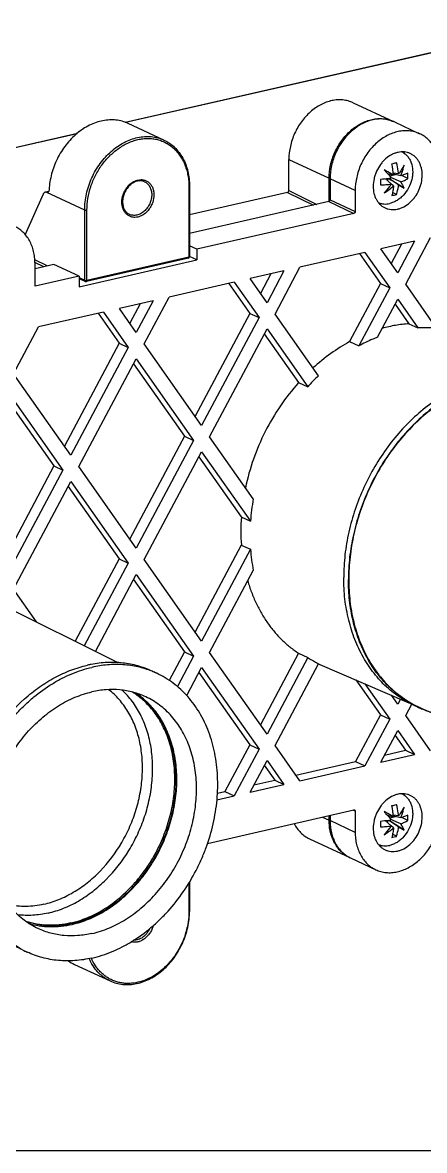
# Model space of a CAD drawing. Header units: millimetres. Extents: x 0 to 594, y 0 to 420.
# Drawn here: x 393.8 to 444.1, y 0 to 141.2 of the extents above; entities that cross this region are included whole.
import ezdxf

# ---------------------------------------------------------------- set-up
doc = ezdxf.new("R2010")
doc.units = ezdxf.units.MM
doc.header["$LTSCALE"] = 32.67
doc.layers.get('0').update_dxf_attribs({"linetype": 'CONTINUOUS'})
doc.layers.add('00_COMPONENTI', color=7, linetype='CONTINUOUS')

msp = doc.modelspace()

# ---------------------------------------------------------------- linework, layer by layer
at = {"color": 7, "linetype": 'Continuous'}
msp.add_line((0, 0), (594, 0), dxfattribs=at)
at = {"layer": '00_COMPONENTI', "color": 7, "linetype": 'Continuous'}
for p, q in [((406.63, 128.74), (461.4, 141.22)), ((435.2, 131.18), (440.25, 128.83)), ((411.48, 126.5), (407, 128.58)), ((440.36, 128.78), (443.52, 127.31)), ((368.28, 119.99), (400.63, 127.37)), ((427.14, 120.18), (427.14, 124.07)), ((432.3, 121.67), (432.3, 119.02)), ((439.98, 121.01), (439.26, 121.64)), ((440.25, 122.12), (439.52, 122.29)), ((439.52, 121.68), (439.52, 121.42)), ((439.66, 121.7), (439.98, 121.5)), ((440.89, 120.91), (439.66, 121.7)), ((440.52, 122.16), (439.78, 121.99)), ((439.98, 121.5), (439.8, 121.72)), ((441.16, 121.28), (439.92, 121.82)), ((441.58, 120.47), (439.98, 121.5)), ((440.89, 122.27), (440.23, 122.36)), ((441.16, 122.02), (440.24, 122.22)), ((442.06, 121.68), (441.3, 122.07)), ((397.04, 120.08), (396.6, 119.98)), ((414.69, 120.7), (414.69, 111.91)), ((435.45, 120.2), (435.45, 117.56)), ((439.98, 121.01), (439.97, 121)), ((440.25, 120.76), (439.97, 121)), ((440.89, 120.91), (441.58, 120.47)), ((396.33, 119.73), (394.08, 114.7)), ((426.97, 119.95), (414.69, 117.15)), ((432.14, 118.8), (414.69, 114.82)), ((440.63, 119.7), (440.13, 119.96)), ((435.29, 117.33), (415.59, 112.84)), ((415.59, 112.84), (414.69, 113.26)), ((442.9, 113.86), (438.66, 112.9)), ((441.27, 113.49), (439.96, 111.04)), ((442.9, 113.86), (440.78, 109.89)), ((441.78, 108.47), (444.9, 114.32)), ((414.54, 111.72), (401.76, 108.8)), ((415.59, 111.51), (414.69, 111.93)), ((415.59, 112.84), (415.59, 111.51)), ((436.66, 112.44), (428.51, 110.58)), ((436, 112.29), (438.63, 108.54)), ((436.66, 112.44), (439.78, 108.01)), ((440.78, 109.89), (438.66, 112.9)), ((395.32, 108.22), (395.32, 111.05)), ((397.69, 110.94), (395.32, 110.4)), ((400.85, 109.48), (397.69, 110.94)), ((400.85, 108.15), (415.59, 111.51)), ((425.4, 104.73), (428.51, 110.58)), ((400.85, 109.48), (395.32, 108.22)), ((400.85, 109.48), (400.85, 108.15)), ((400.85, 109.18), (401.63, 108.82)), ((426.51, 110.13), (422.28, 109.16)), ((424.4, 106.15), (422.28, 109.16)), ((424.89, 109.76), (423.58, 107.31)), ((426.51, 110.13), (424.4, 106.15)), ((420.28, 108.71), (412.13, 106.85)), ((419.61, 108.55), (422.25, 104.81)), ((420.28, 108.71), (423.4, 104.28)), ((438.63, 108.54), (434.75, 101.27)), ((439.78, 108.01), (435.9, 100.73)), ((438.63, 108.54), (439.78, 108.01)), ((445.66, 102.96), (441.78, 108.47)), ((410.13, 106.39), (405.89, 105.43)), ((408.5, 106.02), (407.2, 103.57)), ((410.13, 106.39), (408.01, 102.42)), ((409.01, 101), (412.13, 106.85)), ((438.24, 101.82), (440.78, 106.59)), ((440.45, 105.97), (442.18, 103.51)), ((440.78, 106.59), (443.32, 102.98)), ((403.89, 104.97), (395.75, 103.11)), ((403.23, 104.82), (405.87, 101.07)), ((403.89, 104.97), (407.01, 100.54)), ((408.01, 102.42), (405.89, 105.43)), ((422.25, 104.81), (415.39, 91.94)), ((422.25, 104.81), (423.4, 104.28)), ((430.84, 97), (425.4, 104.73)), ((392.63, 97.26), (395.75, 103.11)), ((423.4, 104.28), (416.2, 90.78)), ((442.18, 103.51), (443.32, 102.98)), ((417.2, 89.36), (424.4, 102.86)), ((424.06, 102.23), (428.35, 96.14)), ((424.4, 102.86), (429.5, 95.61)), ((405.87, 101.07), (399.01, 88.2)), ((407.01, 100.54), (399.82, 87.05)), ((405.87, 101.07), (407.01, 100.54)), ((416.2, 90.78), (409.01, 101)), ((434.75, 101.27), (435.9, 100.73)), ((400.82, 85.63), (408.01, 99.12)), ((408.01, 99.12), (415.2, 88.91)), ((407.68, 98.5), (414.06, 89.44)), ((399.82, 87.05), (392.63, 97.26)), ((428.35, 96.14), (429.5, 95.61)), ((391.3, 94.76), (397.67, 85.7)), ((391.63, 95.39), (398.82, 85.17)), ((414.06, 89.44), (407.2, 76.57)), ((414.06, 89.44), (415.2, 88.91)), ((422.68, 81.59), (417.2, 89.36)), ((415.2, 88.91), (408.01, 75.41)), ((409.01, 73.99), (416.2, 87.48)), ((415.87, 86.86), (421.18, 79.32)), ((416.2, 87.48), (422.33, 78.78)), ((397.67, 85.7), (390.82, 72.83)), ((398.82, 85.17), (391.63, 71.68)), ((397.67, 85.7), (398.82, 85.17)), ((408.01, 75.41), (400.82, 85.63)), ((392.63, 70.26), (399.82, 83.75)), ((399.82, 83.75), (407.01, 73.53)), ((399.49, 83.13), (405.87, 74.07)), ((421.18, 79.32), (422.33, 78.78)), ((421.18, 75.8), (415.39, 64.93)), ((422.33, 75.27), (416.2, 63.77)), ((421.18, 75.8), (422.33, 75.27)), ((405.87, 74.07), (400.37, 63.75)), ((407.01, 73.53), (401.5, 63.19)), ((405.87, 74.07), (407.01, 73.53)), ((416.2, 63.77), (409.01, 73.99)), ((402.89, 62.49), (408.01, 72.11)), ((408.01, 72.11), (415.2, 61.9)), ((417.2, 62.35), (422.68, 72.62)), ((407.68, 71.49), (414.06, 62.43)), ((395.5, 66.18), (392.63, 70.26)), ((390.06, 68.89), (405.72, 61.08)), ((414.06, 62.43), (412.15, 58.85)), ((414.06, 62.43), (415.2, 61.9)), ((424.4, 52.14), (417.2, 62.35)), ((428.35, 62.25), (423.58, 53.3)), ((428.35, 62.25), (429.5, 61.72)), ((415.2, 61.9), (413.17, 58.08)), ((429.5, 61.72), (424.4, 52.14)), ((425.4, 50.72), (430.84, 60.94)), ((430.74, 60.99), (442.19, 56.05)), ((410, 60.01), (410.57, 59.75)), ((414.33, 56.96), (416.2, 60.48)), ((415.87, 59.85), (422.25, 50.8)), ((416.2, 60.48), (423.4, 50.26)), ((435.54, 58.92), (438.63, 54.53)), ((436.65, 58.44), (439.78, 54)), ((440.78, 55.87), (439.99, 57)), ((441.12, 56.51), (440.78, 55.87)), ((441.78, 54.45), (442.53, 55.87)), ((443.2, 55.56), (443.78, 55.31)), ((443.8, 55.35), (453.23, 51.28)), ((438.63, 54.53), (435.51, 48.68)), ((439.78, 54), (436.66, 48.15)), ((438.63, 54.53), (439.78, 54)), ((444.9, 50.02), (441.78, 54.45)), ((438.66, 48.6), (440.78, 52.58)), ((440.78, 52.58), (442.9, 49.57)), ((440.45, 51.95), (441.75, 50.1)), ((422.25, 50.8), (419.13, 44.94)), ((423.4, 50.26), (420.28, 44.41)), ((422.25, 50.8), (423.4, 50.26)), ((428.51, 46.29), (425.4, 50.72)), ((438.66, 48.6), (442.9, 49.57)), ((439.14, 49.51), (441.75, 50.1)), ((441.75, 50.1), (442.9, 49.57)), ((422.28, 44.87), (424.4, 48.84)), ((424.06, 48.22), (425.37, 46.37)), ((424.4, 48.84), (426.51, 45.83)), ((428.03, 46.97), (435.51, 48.68)), ((428.51, 46.29), (436.66, 48.15)), ((435.51, 48.68), (436.66, 48.15)), ((422.28, 44.87), (426.51, 45.83)), ((422.76, 45.77), (425.37, 46.37)), ((425.37, 46.37), (426.51, 45.83)), ((418.13, 43.92), (420.28, 44.41)), ((418.18, 44.73), (419.13, 44.94)), ((419.13, 44.94), (420.28, 44.41)), ((416.95, 38.45), (435.29, 42.63)), ((435.45, 42.48), (435.45, 39.83)), ((432.3, 41.95), (432.3, 41.3)), ((439.98, 40.64), (439.26, 41.27)), ((440.25, 41.75), (439.52, 41.92)), ((439.52, 41.31), (439.52, 41.05)), ((439.66, 41.33), (439.98, 41.13)), ((440.89, 40.54), (439.66, 41.33)), ((440.52, 41.79), (439.78, 41.62)), ((439.98, 41.13), (439.8, 41.35)), ((441.16, 40.91), (439.92, 41.45)), ((441.58, 40.1), (439.98, 41.13)), ((440.89, 41.9), (440.23, 41.99)), ((441.16, 41.65), (440.24, 41.85)), ((442.06, 41.31), (441.3, 41.7)), ((439.98, 40.64), (439.97, 40.63)), ((440.25, 40.39), (439.97, 40.63)), ((440.63, 39.33), (440.13, 39.59)), ((440.89, 40.54), (441.58, 40.1)), ((429.72, 39.02), (434.77, 36.67)), ((434.88, 36.62), (438.04, 35.15)), ((414.69, 33.61), (414.69, 29.93)), ((393.77, 25.1), (394.34, 24.83)), ((400.26, 23.3), (404.73, 21.22))]:
    msp.add_line(p, q, dxfattribs=at)
at = {"layer": '00_COMPONENTI', "color": 9, "linetype": 'Continuous'}
for p, q in [((406.65, 128.73), (461.44, 141.22)), ((368.29, 119.98), (400.61, 127.35)), ((427.14, 124.07), (432.19, 121.72)), ((432.19, 118.82), (432.19, 121.72)), ((435.45, 120.2), (432.3, 121.67)), ((414.61, 120.65), (414.61, 111.86)), ((427.14, 120.18), (430.63, 118.45)), ((396.99, 120), (396.8, 119.96)), ((401.55, 117.75), (396.81, 119.96)), ((426.97, 119.95), (430.21, 118.36)), ((432.14, 118.8), (435.29, 117.33)), ((432.3, 119.02), (435.45, 117.56)), ((401.55, 108.96), (401.55, 117.75)), ((401.83, 108.94), (401.83, 117.74)), ((414.61, 111.86), (401.83, 108.94)), ((396.84, 110.75), (395.3, 111.51)), ((396.42, 110.65), (395.31, 111.2)), ((400.85, 109.29), (401.55, 108.96)), ((435.45, 42.48), (435.18, 42.61)), ((431.36, 41.74), (432.19, 41.35)), ((432.19, 41.35), (432.19, 41.92)), ((435.45, 39.83), (432.3, 41.3)), ((414.61, 33.47), (414.61, 29.88))]:
    msp.add_line(p, q, dxfattribs=at)
at = {"layer": '00_COMPONENTI', "color": 7, "linetype": 'Continuous'}
for centre, radius, start, end in [((438.57, 125.22), 3.98, 64.1259, 65.0634), ((437.79, 134.81), 11.49, 281.2968, 282.8334), ((429.8, 121.34), 10.48, 4.2946, 12.1639), ((438.13, 133.32), 9.96, 282.8108, 284.5016), ((435.15, 126.46), 7.65, 300.8796, 311.8297), ((396.88, 120.16), 0.211, 248.2842, 250.7538), ((438.64, 127.09), 7.65, 280.5036, 282.806), ((438.85, 126.19), 6.73, 282.8279, 285.3362), ((414.49, 111.91), 0.2, 282.8387, 0.0002), ((401.71, 109), 0.2, 245.0635, 282.8406), ((444.36, 87.93), 15.09, 85.0622, 93.9407), ((449.03, 78.1), 26.23, 133.9069, 138.1296), ((449.02, 76.88), 26.76, 169.8794, 175.9276), ((446.47, 77.53), 25.35, 175.9653, 179.9767), ((445.27, 77.54), 24.15, 179.9913, 184.1332), ((444.85, 76.9), 22.58, 184.1355, 190.902), ((405.12, 46.58), 14.54, 100.8829, 102.8474), ((437.02, 73.13), 13.66, 236.6173, 241.2982), ((436.98, 73.05), 13.58, 241.3038, 243.1437), ((405.7, 49.27), 11.56, 65.0642, 68.1938), ((449.07, 67.56), 13.35, 243.9322, 246.6444), ((449.09, 67.61), 13.4, 246.6484, 251.4669), ((437.79, 54.44), 11.49, 281.2968, 282.8334), ((429.8, 40.97), 10.48, 4.2946, 12.1639), ((438.13, 52.95), 9.96, 282.8108, 284.5016), ((435.15, 46.09), 7.65, 300.8796, 311.8297), ((438.64, 46.72), 7.65, 280.5036, 282.806), ((438.85, 45.82), 6.73, 282.8279, 285.3362), ((436.45, 40.28), 3.98, 245.0635, 246.0055), ((399.21, 35.31), 11.56, 241.9338, 245.0629), ((402.3, 27.69), 4.84, 234.7644, 245.0417)]:
    msp.add_arc(centre, radius, start, end, dxfattribs=at)
at = {"layer": '00_COMPONENTI', "color": 9, "linetype": 'Continuous'}
for centre, radius, start, end in [((439.6, 123.3), 2.55, 35.3614, 42.5379), ((438.58, 121.07), 2.52, 267.5449, 274.483), ((439.6, 42.93), 2.55, 35.3614, 42.5379), ((438.58, 40.7), 2.52, 267.5449, 274.483)]:
    msp.add_arc(centre, radius, start, end, dxfattribs=at)
at = {"layer": '00_COMPONENTI', "color": 7, "linetype": 'Continuous'}
msp.add_ellipse((426.97, 120.14), major_axis=(0.084, 0.181), ratio=0.774468, start_param=-2.601209, end_param=-1.030413, dxfattribs=at)
for points, knots in [([(435.2, 131.18), (435, 131.27), (434.58, 131.42), (433.91, 131.55), (433.22, 131.56), (432.52, 131.46), (431.82, 131.25), (431.12, 130.95), (430.46, 130.54), (429.6, 129.87), (428.67, 128.83), (427.95, 127.6), (427.54, 126.54), (427.24, 125.46), (427.14, 124.62), (427.14, 124.07)], [0, 0, 0, 0, 0.053065, 0.106733, 0.161545, 0.217933, 0.276193, 0.336465, 0.398749, 0.462907, 0.595567, 0.731711, 0.80004, 0.867853, 1, 1, 1, 1]), ([(407, 128.58), (406.76, 128.69), (406.26, 128.88), (405.47, 129.03), (404.64, 129.05), (403.8, 128.95), (402.96, 128.72), (402.13, 128.37), (401.33, 127.91), (400.3, 127.14), (399.38, 126.18), (398.61, 125.08), (398.11, 124.19), (397.7, 123.25), (397.29, 121.97), (397.12, 120.97), (397.09, 120.31)], [0, 0, 0, 0, 0.053116, 0.106801, 0.161569, 0.217837, 0.275896, 0.335901, 0.39787, 0.461697, 0.5938, 0.661594, 0.729948, 0.798422, 0.866567, 1, 1, 1, 1]), ([(440.36, 128.78), (440.16, 128.87), (439.74, 129.02), (439.08, 129.15), (438.38, 129.16), (437.68, 129.06), (436.98, 128.85), (436.29, 128.55), (435.62, 128.14), (434.77, 127.47), (433.83, 126.43), (433.12, 125.2), (432.7, 124.14), (432.4, 123.06), (432.3, 122.22), (432.3, 121.67)], [0, 0, 0, 0, 0.053065, 0.106733, 0.161545, 0.217933, 0.276193, 0.336465, 0.398749, 0.462907, 0.595567, 0.731711, 0.80004, 0.867853, 1, 1, 1, 1]), ([(443.52, 127.31), (443.32, 127.4), (442.9, 127.56), (442.23, 127.68), (441.54, 127.69), (440.84, 127.59), (440.13, 127.39), (439.44, 127.08), (438.77, 126.67), (437.92, 126), (436.98, 124.96), (436.27, 123.73), (435.85, 122.67), (435.55, 121.59), (435.45, 120.75), (435.45, 120.2)], [0, 0, 0, 0, 0.053065, 0.106733, 0.161545, 0.217933, 0.276193, 0.336465, 0.398749, 0.462907, 0.595567, 0.731711, 0.80004, 0.867853, 1, 1, 1, 1]), ([(446.1, 122.63), (446.1, 122.89), (446.08, 123.4), (445.95, 124.15), (445.73, 124.85), (445.43, 125.5), (445.06, 126.08), (444.61, 126.59), (444.1, 127), (443.72, 127.22), (443.52, 127.31)], [0, 0, 0, 0, 0.13831, 0.272589, 0.402598, 0.528368, 0.65023, 0.768813, 0.885029, 1, 1, 1, 1]), ([(411.48, 126.5), (411.72, 126.39), (412.19, 126.12), (412.83, 125.6), (413.39, 124.97), (413.86, 124.25), (414.23, 123.45), (414.5, 122.58), (414.66, 121.66), (414.69, 121.02), (414.69, 120.7)], [0, 0, 0, 0, 0.115741, 0.232613, 0.351646, 0.473689, 0.599349, 0.728959, 0.862578, 1, 1, 1, 1]), ([(442.36, 124.82), (442.24, 124.87), (442, 124.96), (441.62, 125.03), (441.22, 125.04), (440.81, 124.98), (440.41, 124.86), (439.87, 124.62), (439.36, 124.27), (438.92, 123.83), (438.51, 123.32), (438.18, 122.75), (437.94, 122.14), (437.76, 121.52), (437.71, 121.03), (437.71, 120.72)], [0, 0, 0, 0, 0.053067, 0.106736, 0.16155, 0.21794, 0.276201, 0.336476, 0.462695, 0.528481, 0.595554, 0.731702, 0.800034, 0.867849, 1, 1, 1, 1]), ([(441.31, 125.03), (441.44, 124.97), (441.69, 124.81), (442.01, 124.49), (442.28, 124.11), (442.55, 123.52), (442.67, 122.84), (442.65, 122.13), (442.52, 121.4), (442.19, 120.52), (441.66, 119.75), (441.13, 119.25), (440.71, 118.94), (440.26, 118.71), (439.94, 118.6), (439.79, 118.57)], [0, 0, 0, 0, 0.053342, 0.10767, 0.163726, 0.222019, 0.345619, 0.410991, 0.478077, 0.614659, 0.750172, 0.816005, 0.879761, 0.941124, 1, 1, 1, 1]), ([(443.85, 122.12), (443.85, 122.41), (443.8, 122.85), (443.63, 123.4), (443.46, 123.77), (443.25, 124.11), (442.99, 124.4), (442.69, 124.64), (442.47, 124.76), (442.36, 124.82)], [0, 0, 0, 0, 0.272245, 0.402315, 0.528145, 0.650064, 0.768704, 0.884974, 1, 1, 1, 1]), ([(440.89, 122.27), (440.88, 122.39), (440.82, 122.86), (440.72, 123.33), (440.63, 123.68)], [0, 0, 0, 0, 0.247438, 1, 1, 1, 1]), ([(441.58, 123.36), (441.49, 123.17), (441.27, 122.8), (441.03, 122.45), (440.89, 122.27)], [0, 0, 0, 0, 0.484307, 1, 1, 1, 1]), ([(441.16, 122.02), (441.21, 122.13), (441.38, 122.57), (441.51, 123.02), (441.58, 123.36)], [0, 0, 0, 0, 0.255277, 1, 1, 1, 1]), ([(439.98, 121.75), (439.87, 121.73), (439.41, 121.66), (438.96, 121.6), (438.61, 121.57)], [0, 0, 0, 0, 0.241443, 1, 1, 1, 1]), ([(438.61, 121.57), (438.61, 121.51), (438.62, 121.29), (438.62, 121.06), (438.61, 120.89)], [0, 0, 0, 0, 0.254134, 1, 1, 1, 1]), ([(439.07, 122.79), (439.15, 122.7), (439.46, 122.36), (439.76, 122.02), (439.98, 121.75)], [0, 0, 0, 0, 0.258792, 1, 1, 1, 1]), ([(440.25, 122.12), (440.15, 122.18), (439.77, 122.41), (439.37, 122.63), (439.07, 122.79)], [0, 0, 0, 0, 0.238253, 1, 1, 1, 1]), ([(439.2, 118.02), (439.31, 117.96), (439.56, 117.87), (439.94, 117.8), (440.34, 117.8), (440.75, 117.85), (441.15, 117.97), (441.69, 118.21), (442.19, 118.57), (442.64, 119.01), (443.05, 119.51), (443.38, 120.08), (443.62, 120.69), (443.79, 121.31), (443.85, 121.8), (443.85, 122.12)], [0, 0, 0, 0, 0.053067, 0.106736, 0.16155, 0.21794, 0.276201, 0.336476, 0.462695, 0.528481, 0.595554, 0.731702, 0.800034, 0.867849, 1, 1, 1, 1]), ([(442.06, 122.36), (441.92, 122.29), (441.63, 122.17), (441.32, 122.07), (441.16, 122.02)], [0, 0, 0, 0, 0.462397, 1, 1, 1, 1]), ([(441.16, 121.28), (441.32, 121.33), (441.63, 121.45), (441.93, 121.6), (442.06, 121.68)], [0, 0, 0, 0, 0.531725, 1, 1, 1, 1]), ([(442.06, 121.68), (442.06, 121.73), (442.07, 121.96), (442.06, 122.19), (442.06, 122.36)], [0, 0, 0, 0, 0.246153, 1, 1, 1, 1]), ([(397.09, 120.31), (397.09, 120.26), (397.08, 120.18), (397.04, 120.08), (397.01, 120.02), (396.97, 119.99), (396.94, 119.96), (396.91, 119.95), (396.9, 119.95)], [0, 0, 0, 0, 0.311266, 0.582137, 0.70039, 0.807724, 0.906363, 1, 1, 1, 1]), ([(409.05, 121.29), (408.99, 121.32), (408.85, 121.37), (408.63, 121.41), (408.39, 121.41), (408.16, 121.38), (407.92, 121.31), (407.6, 121.16), (407.22, 120.89), (406.9, 120.53), (406.68, 120.2), (406.5, 119.84), (406.34, 119.38), (406.3, 118.98), (406.3, 118.79)], [0, 0, 0, 0, 0.050702, 0.10222, 0.155269, 0.210382, 0.267885, 0.327898, 0.454831, 0.58933, 0.658423, 0.727995, 0.866224, 1, 1, 1, 1]), ([(437.71, 120.72), (437.71, 120.42), (437.75, 119.98), (437.92, 119.43), (438.1, 119.06), (438.31, 118.72), (438.57, 118.43), (438.87, 118.19), (439.08, 118.07), (439.2, 118.02)], [0, 0, 0, 0, 0.272245, 0.402315, 0.528145, 0.650064, 0.768704, 0.884974, 1, 1, 1, 1]), ([(438.61, 120.89), (438.84, 120.9), (439.3, 120.92), (439.76, 120.97), (439.98, 121.01)], [0, 0, 0, 0, 0.51068, 1, 1, 1, 1]), ([(439.97, 121), (439.91, 120.9), (439.63, 120.51), (439.32, 120.15), (439.07, 119.89)], [0, 0, 0, 0, 0.253748, 1, 1, 1, 1]), ([(440.25, 120.76), (440.23, 120.55), (440.18, 120.15), (440.09, 119.75), (440.04, 119.57)], [0, 0, 0, 0, 0.519436, 1, 1, 1, 1]), ([(440.63, 119.7), (440.66, 119.79), (440.78, 120.19), (440.86, 120.59), (440.89, 120.91)], [0, 0, 0, 0, 0.23849, 1, 1, 1, 1]), ([(441.58, 120.47), (441.53, 120.6), (441.4, 120.88), (441.25, 121.14), (441.16, 121.28)], [0, 0, 0, 0, 0.460123, 1, 1, 1, 1]), ([(396.6, 119.98), (396.57, 119.97), (396.52, 119.95), (396.45, 119.9), (396.38, 119.82), (396.35, 119.76), (396.33, 119.73)], [0, 0, 0, 0, 0.223131, 0.458524, 0.715646, 1, 1, 1, 1]), ([(396.8, 119.96), (396.77, 119.97), (396.7, 119.99), (396.63, 119.99), (396.6, 119.98)], [0, 0, 0, 0, 0.517072, 1, 1, 1, 1]), ([(396.9, 119.95), (396.89, 119.95), (396.85, 119.95), (396.82, 119.95), (396.81, 119.96)], [0, 0, 0, 0, 0.485724, 1, 1, 1, 1]), ([(406.3, 118.79), (406.3, 118.61), (406.32, 118.35), (406.42, 118.03), (406.52, 117.81), (406.65, 117.61), (406.8, 117.45), (406.97, 117.31), (407.09, 117.24), (407.15, 117.21)], [0, 0, 0, 0, 0.278335, 0.409988, 0.536272, 0.657489, 0.774361, 0.888032, 1, 1, 1, 1]), ([(432.14, 118.8), (432.16, 118.8), (432.2, 118.82), (432.26, 118.88), (432.29, 118.94), (432.3, 119), (432.3, 119.02)], [0, 0, 0, 0, 0.231117, 0.482983, 0.744446, 1, 1, 1, 1]), ([(438.36, 118.68), (438.47, 118.64), (438.69, 118.56), (439.05, 118.5), (439.42, 118.5), (439.66, 118.54), (439.79, 118.57)], [0, 0, 0, 0, 0.243153, 0.489354, 0.741054, 1, 1, 1, 1]), ([(435.45, 117.56), (435.45, 117.53), (435.45, 117.48), (435.41, 117.41), (435.36, 117.36), (435.31, 117.33), (435.29, 117.33)], [0, 0, 0, 0, 0.255554, 0.517017, 0.768883, 1, 1, 1, 1]), ([(395.32, 111.05), (395.32, 111.31), (395.29, 111.83), (395.16, 112.57), (394.94, 113.28), (394.64, 113.92), (394.27, 114.5), (393.82, 115.01), (393.31, 115.42), (392.93, 115.64), (392.73, 115.73)], [0, 0, 0, 0, 0.13831, 0.272589, 0.402598, 0.528368, 0.65023, 0.768813, 0.885029, 1, 1, 1, 1]), ([(442.18, 103.51), (441.62, 103.47), (440.49, 103.34), (439.38, 103.08), (438.83, 102.93)], [0, 0, 0, 0, 0.494526, 1, 1, 1, 1]), ([(438.24, 101.82), (438.04, 101.74), (437.24, 101.42), (436.47, 101.04), (435.9, 100.73)], [0, 0, 0, 0, 0.246988, 1, 1, 1, 1]), ([(434.75, 101.27), (433.94, 100.82), (432.33, 99.81), (430.87, 98.61), (430.16, 97.97)], [0, 0, 0, 0, 0.492552, 1, 1, 1, 1]), ([(428.35, 96.14), (427.53, 95.22), (426, 93.26), (424.11, 90.04), (422.63, 86.6), (421.95, 84.19), (421.7, 82.98)], [0, 0, 0, 0, 0.247597, 0.498609, 0.75033, 1, 1, 1, 1]), ([(461.97, 95.93), (461.63, 96.1), (460.93, 96.41), (459.84, 96.79), (458.71, 97.08), (457.56, 97.27), (456.38, 97.36), (455.19, 97.36), (453.98, 97.27), (452.35, 97.01), (450.3, 96.45), (447.9, 95.42), (445.58, 94.04), (443.38, 92.34), (441.34, 90.36), (439.49, 88.12), (437.87, 85.67), (436.5, 83.04), (435.4, 80.29), (434.61, 77.46), (434.12, 74.6), (434.01, 72.69), (434.01, 71.74)], [0, 0, 0, 0, 0.026531, 0.053115, 0.079829, 0.106748, 0.133938, 0.161462, 0.189373, 0.217717, 0.275793, 0.335897, 0.398039, 0.462094, 0.527817, 0.594866, 0.662831, 0.731251, 0.799643, 0.867527, 0.934448, 1, 1, 1, 1]), ([(461.96, 95.91), (461.62, 96.07), (460.92, 96.34), (459.83, 96.67), (458.71, 96.9), (457.57, 97.04), (456.4, 97.09), (455.22, 97.05), (454.03, 96.91), (452.84, 96.69), (451.64, 96.37), (450.46, 95.96), (449.28, 95.47), (447.71, 94.7), (445.81, 93.52), (443.67, 91.81), (441.69, 89.82), (439.9, 87.6), (438.33, 85.17), (437, 82.58), (435.94, 79.87), (435.18, 77.09), (434.71, 74.29), (434.6, 72.41), (434.6, 71.48)], [0, 0, 0, 0, 0.026478, 0.053048, 0.079784, 0.106754, 0.13402, 0.161639, 0.189659, 0.218117, 0.247046, 0.276464, 0.306383, 0.336807, 0.399105, 0.463247, 0.528984, 0.595976, 0.66382, 0.73207, 0.80026, 0.867929, 0.934639, 1, 1, 1, 1]), ([(462.51, 95.6), (462.17, 95.77), (461.47, 96.08), (460.39, 96.46), (459.27, 96.74), (458.12, 96.93), (456.94, 97.03), (455.75, 97.03), (454.55, 96.93), (452.92, 96.68), (450.88, 96.12), (448.49, 95.09), (446.18, 93.72), (443.98, 92.03), (441.95, 90.05), (440.1, 87.82), (438.48, 85.37), (437.12, 82.75), (436.03, 80.01), (435.24, 77.19), (434.75, 74.34), (434.64, 72.43), (434.64, 71.49)], [0, 0, 0, 0, 0.026531, 0.053115, 0.079829, 0.106748, 0.133938, 0.161462, 0.189373, 0.217717, 0.275793, 0.335897, 0.398039, 0.462094, 0.527817, 0.594866, 0.662831, 0.731251, 0.799643, 0.867527, 0.934448, 1, 1, 1, 1]), ([(421.98, 71.31), (422.12, 70.83), (422.43, 69.89), (423.01, 68.53), (423.68, 67.25), (424.44, 66.05), (425.3, 64.94), (426.23, 63.93), (427.25, 63.03), (427.98, 62.5), (428.35, 62.25)], [0, 0, 0, 0, 0.132853, 0.263118, 0.390887, 0.516318, 0.639633, 0.761117, 0.88111, 1, 1, 1, 1]), ([(443.2, 55.56), (442.85, 55.71), (442.17, 56.04), (441.19, 56.62), (440.26, 57.28), (439.38, 58.02), (438.56, 58.84), (437.8, 59.74), (437.09, 60.7), (436.24, 62.09), (435.35, 63.98), (434.58, 66.43), (434.11, 69.04), (434.01, 70.83), (434.01, 71.74)], [0, 0, 0, 0, 0.057514, 0.115139, 0.173039, 0.231367, 0.29027, 0.349877, 0.410303, 0.471645, 0.597278, 0.72723, 0.861552, 1, 1, 1, 1]), ([(443.21, 55.57), (442.88, 55.73), (442.24, 56.08), (441.31, 56.68), (440.44, 57.36), (439.62, 58.11), (438.84, 58.93), (437.88, 60.12), (436.83, 61.77), (435.84, 63.97), (435.13, 66.34), (434.69, 68.87), (434.6, 70.6), (434.6, 71.48)], [0, 0, 0, 0, 0.057391, 0.114971, 0.172889, 0.231285, 0.290288, 0.350013, 0.471935, 0.597729, 0.727701, 0.861871, 1, 1, 1, 1]), ([(434.64, 71.49), (434.64, 70.58), (434.74, 68.79), (435.2, 66.19), (435.97, 63.75), (436.86, 61.86), (437.71, 60.48), (438.41, 59.52), (439.17, 58.63), (439.99, 57.81), (440.87, 57.07), (441.8, 56.41), (442.77, 55.83), (443.45, 55.5), (443.8, 55.35)], [0, 0, 0, 0, 0.138448, 0.27277, 0.402722, 0.528355, 0.589697, 0.650123, 0.70973, 0.768633, 0.826961, 0.884861, 0.942486, 1, 1, 1, 1]), ([(388.2, 30.39), (387.85, 31.01), (387.24, 32.32), (386.59, 34.43), (386.19, 36.68), (386.02, 39.84), (386.41, 43.08), (387.29, 46.25), (388.2, 48.59), (389.35, 50.82), (391.14, 53.59), (393.32, 56.04), (395.81, 58.03), (397.76, 59.24), (399.79, 60.17), (401.18, 60.6), (401.88, 60.76)], [0, 0, 0, 0, 0.056468, 0.114867, 0.175215, 0.237402, 0.366128, 0.432167, 0.49871, 0.565306, 0.631504, 0.760829, 0.823422, 0.88422, 0.943084, 1, 1, 1, 1]), ([(410, 60.01), (409.71, 60.15), (409.12, 60.39), (408.22, 60.68), (407.28, 60.9), (406, 61.09), (404.35, 61.15), (403.03, 60.99), (402.37, 60.86)], [0, 0, 0, 0, 0.121834, 0.243996, 0.366806, 0.490569, 0.74187, 1, 1, 1, 1]), ([(409.99, 60), (409.7, 60.11), (409.12, 60.32), (408.21, 60.56), (407.29, 60.73), (406.02, 60.86), (404.39, 60.84), (403.1, 60.64), (402.46, 60.49)], [0, 0, 0, 0, 0.121346, 0.243212, 0.365894, 0.48967, 0.741315, 1, 1, 1, 1]), ([(393.77, 25.12), (393.42, 25.3), (392.74, 25.72), (391.77, 26.44), (390.88, 27.26), (390.06, 28.19), (389.32, 29.2), (388.66, 30.29), (388.09, 31.46), (387.45, 33.13), (386.89, 35.38), (386.63, 38.21), (386.76, 41.15), (387.29, 44.11), (388.06, 46.53), (388.85, 48.42), (389.75, 50.26), (391.09, 52.42), (392.67, 54.39), (394.07, 55.81), (395.51, 57.1), (397.06, 58.21), (398.69, 59.13), (399.93, 59.7), (401.18, 60.16), (402.03, 60.39), (402.46, 60.49)], [0, 0, 0, 0, 0.026593, 0.053356, 0.080394, 0.1078, 0.135656, 0.164027, 0.192965, 0.222501, 0.283371, 0.346632, 0.412, 0.479014, 0.547085, 0.581326, 0.615577, 0.683729, 0.750898, 0.783941, 0.816521, 0.880045, 0.910953, 0.941248, 0.970926, 1, 1, 1, 1]), ([(402.46, 24.09), (402.89, 24.19), (403.75, 24.43), (405.02, 24.9), (406.28, 25.48), (407.93, 26.42), (409.51, 27.57), (410.97, 28.89), (412.38, 30.34), (413.97, 32.36), (415.3, 34.58), (416.2, 36.46), (416.98, 38.39), (417.71, 40.86), (418.2, 43.87), (418.27, 46.85), (417.93, 49.7), (417.3, 51.95), (416.6, 53.61), (415.98, 54.77), (415.28, 55.84), (414.48, 56.83), (413.61, 57.72), (412.67, 58.51), (411.66, 59.19), (410.94, 59.57), (410.57, 59.75)], [0, 0, 0, 0, 0.029151, 0.058918, 0.089314, 0.120333, 0.184105, 0.21682, 0.249997, 0.317427, 0.385802, 0.420143, 0.454454, 0.522596, 0.589576, 0.654799, 0.717813, 0.778363, 0.807726, 0.836491, 0.864699, 0.89241, 0.919698, 0.946656, 0.973386, 1, 1, 1, 1]), ([(395.71, 27.78), (395.41, 27.92), (394.81, 28.24), (393.97, 28.81), (393.18, 29.46), (392.46, 30.2), (391.8, 31.02), (391.21, 31.92), (390.7, 32.88), (390.12, 34.26), (389.59, 36.13), (389.31, 38.5), (389.37, 40.97), (389.77, 43.48), (390.39, 45.53), (391.03, 47.13), (391.78, 48.7), (392.89, 50.54), (394.21, 52.22), (395.38, 53.43), (396.6, 54.53), (398.21, 55.71), (399.95, 56.61), (401.38, 57.14), (402.1, 57.34), (402.46, 57.42)], [0, 0, 0, 0, 0.026615, 0.053346, 0.080305, 0.107596, 0.135307, 0.163517, 0.192283, 0.221648, 0.2822, 0.345218, 0.410444, 0.477427, 0.545572, 0.579885, 0.614228, 0.682606, 0.750039, 0.783218, 0.815933, 0.879709, 0.941079, 0.970847, 1, 1, 1, 1]), ([(396.43, 30.83), (397.07, 30.97), (398.34, 31.38), (400.17, 32.29), (401.91, 33.49), (404.08, 35.46), (405.89, 37.87), (407.26, 40.57), (408.05, 42.7), (408.48, 44.54), (408.7, 46.01), (408.81, 47.46), (408.78, 49.25), (408.47, 51.31), (407.88, 53.23), (407.16, 54.69), (406.46, 55.74), (405.88, 56.46), (405.25, 57.12), (404.79, 57.51), (404.55, 57.69)], [0, 0, 0, 0, 0.058193, 0.118694, 0.181442, 0.246187, 0.379704, 0.447618, 0.515405, 0.582456, 0.615542, 0.648239, 0.712216, 0.774074, 0.833635, 0.890924, 0.91881, 0.946239, 0.973277, 1, 1, 1, 1]), ([(396.96, 29.72), (397.61, 29.87), (398.92, 30.28), (400.81, 31.2), (402.6, 32.42), (404.86, 34.41), (406.76, 36.86), (408.23, 39.6), (409.1, 41.78), (409.61, 43.66), (409.88, 45.18), (410.05, 46.68), (410.1, 48.53), (409.87, 50.69), (409.36, 52.72), (408.71, 54.29), (408.06, 55.44), (407.52, 56.24), (406.91, 56.97), (406.47, 57.42), (406.25, 57.64)], [0, 0, 0, 0, 0.057905, 0.11804, 0.180357, 0.244631, 0.377259, 0.44483, 0.512401, 0.579396, 0.612519, 0.6453, 0.709582, 0.771908, 0.832053, 0.889967, 0.91815, 0.945847, 0.973109, 1, 1, 1, 1]), ([(399.82, 28.48), (400.51, 28.64), (401.9, 29.09), (403.89, 30.1), (405.44, 31.2), (406.62, 32.23), (407.76, 33.37), (409.06, 34.94), (410.16, 36.68), (410.92, 38.16), (411.59, 39.67), (412.24, 41.63), (412.65, 43.64), (412.81, 45.24), (412.87, 46.81), (412.75, 48.73), (412.36, 50.57), (411.89, 51.96), (411.46, 52.93), (410.97, 53.85), (410.41, 54.71), (409.78, 55.5), (409.09, 56.21), (408.34, 56.85), (407.81, 57.22), (407.53, 57.39)], [0, 0, 0, 0, 0.058503, 0.119406, 0.18263, 0.21505, 0.247929, 0.314782, 0.382657, 0.416795, 0.450945, 0.518916, 0.585954, 0.618956, 0.651514, 0.715056, 0.776305, 0.80605, 0.8352, 0.863779, 0.891825, 0.919394, 0.946556, 0.973393, 1, 1, 1, 1]), ([(399.99, 28.4), (400.69, 28.56), (402.08, 29.01), (404.07, 30.03), (405.64, 31.14), (406.82, 32.17), (407.96, 33.32), (409.26, 34.9), (410.36, 36.65), (411.12, 38.13), (411.78, 39.66), (412.43, 41.62), (412.83, 43.64), (412.99, 45.25), (413.04, 46.82), (412.91, 48.74), (412.5, 50.59), (412.02, 51.97), (411.59, 52.95), (411.09, 53.87), (410.51, 54.72), (409.88, 55.5), (409.18, 56.21), (408.42, 56.84), (407.88, 57.2), (407.6, 57.37)], [0, 0, 0, 0, 0.058542, 0.119494, 0.182778, 0.215229, 0.248141, 0.315056, 0.382986, 0.417147, 0.451316, 0.519308, 0.586344, 0.619335, 0.651877, 0.715367, 0.776544, 0.80625, 0.835359, 0.863897, 0.891906, 0.919442, 0.946578, 0.973398, 1, 1, 1, 1]), ([(399.99, 28.31), (400.68, 28.47), (402.07, 28.91), (404.06, 29.92), (405.62, 31.02), (406.8, 32.04), (407.94, 33.17), (409.24, 34.74), (410.35, 36.47), (411.11, 37.94), (411.79, 39.46), (412.45, 41.41), (412.87, 43.41), (413.05, 45.02), (413.13, 46.59), (413.02, 48.51), (412.65, 50.36), (412.2, 51.76), (411.79, 52.74), (411.31, 53.67), (410.76, 54.54), (410.14, 55.34), (409.46, 56.07), (408.73, 56.72), (408.2, 57.11), (407.93, 57.28)], [0, 0, 0, 0, 0.058435, 0.119251, 0.182374, 0.214739, 0.247562, 0.314306, 0.382085, 0.416183, 0.4503, 0.518232, 0.585272, 0.61829, 0.650876, 0.714506, 0.775878, 0.805692, 0.834913, 0.863562, 0.891675, 0.919302, 0.946511, 0.97338, 1, 1, 1, 1]), ([(409.2, 56.8), (408.95, 56.92), (408.43, 57.13), (407.63, 57.38), (406.8, 57.57), (405.67, 57.72), (404.2, 57.73), (403.04, 57.55), (402.46, 57.42)], [0, 0, 0, 0, 0.121481, 0.243329, 0.365903, 0.489541, 0.74101, 1, 1, 1, 1]), ([(402.46, 27.16), (402.81, 27.24), (403.53, 27.44), (404.96, 27.97), (406.7, 28.87), (408.32, 30.05), (409.53, 31.15), (410.7, 32.36), (412.03, 34.04), (413.13, 35.88), (413.88, 37.45), (414.53, 39.05), (415.14, 41.1), (415.54, 43.61), (415.6, 46.08), (415.32, 48.45), (414.8, 50.32), (414.21, 51.7), (413.7, 52.66), (413.11, 53.56), (412.45, 54.38), (411.73, 55.12), (410.94, 55.77), (410.1, 56.34), (409.51, 56.66), (409.2, 56.8)], [0, 0, 0, 0, 0.029153, 0.058921, 0.120291, 0.184067, 0.216782, 0.249961, 0.317394, 0.385772, 0.420115, 0.454428, 0.522573, 0.589556, 0.654782, 0.7178, 0.778352, 0.807717, 0.836483, 0.864693, 0.892404, 0.919695, 0.946654, 0.973385, 1, 1, 1, 1]), ([(442.36, 44.45), (442.24, 44.5), (442, 44.59), (441.62, 44.66), (441.22, 44.67), (440.81, 44.61), (440.41, 44.49), (439.87, 44.25), (439.36, 43.9), (438.92, 43.46), (438.51, 42.95), (438.18, 42.38), (437.94, 41.77), (437.76, 41.15), (437.71, 40.67), (437.71, 40.35)], [0, 0, 0, 0, 0.053067, 0.106736, 0.16155, 0.21794, 0.276201, 0.336476, 0.462695, 0.528481, 0.595554, 0.731702, 0.800034, 0.867849, 1, 1, 1, 1]), ([(441.31, 44.66), (441.44, 44.6), (441.69, 44.44), (442.01, 44.12), (442.28, 43.74), (442.55, 43.15), (442.67, 42.47), (442.65, 41.76), (442.52, 41.03), (442.19, 40.15), (441.66, 39.38), (441.13, 38.88), (440.71, 38.57), (440.26, 38.34), (439.94, 38.24), (439.79, 38.2)], [0, 0, 0, 0, 0.053342, 0.10767, 0.163726, 0.222019, 0.345619, 0.410991, 0.478077, 0.614659, 0.750172, 0.816005, 0.879761, 0.941124, 1, 1, 1, 1]), ([(443.85, 41.75), (443.85, 42.04), (443.8, 42.48), (443.63, 43.03), (443.46, 43.4), (443.25, 43.74), (442.99, 44.03), (442.69, 44.27), (442.47, 44.4), (442.36, 44.45)], [0, 0, 0, 0, 0.272245, 0.402315, 0.528145, 0.650064, 0.768704, 0.884974, 1, 1, 1, 1]), ([(435.29, 42.63), (435.31, 42.64), (435.33, 42.64), (435.36, 42.63), (435.38, 42.63)], [0, 0, 0, 0, 0.510835, 1, 1, 1, 1]), ([(435.38, 42.63), (435.39, 42.62), (435.41, 42.6), (435.44, 42.57), (435.45, 42.53), (435.45, 42.5), (435.45, 42.48)], [0, 0, 0, 0, 0.230989, 0.471348, 0.727198, 1, 1, 1, 1]), ([(439.07, 42.42), (439.15, 42.33), (439.46, 41.99), (439.76, 41.65), (439.98, 41.38)], [0, 0, 0, 0, 0.258792, 1, 1, 1, 1]), ([(440.25, 41.75), (440.15, 41.81), (439.77, 42.04), (439.37, 42.26), (439.07, 42.42)], [0, 0, 0, 0, 0.238253, 1, 1, 1, 1]), ([(440.89, 41.9), (440.88, 42.02), (440.82, 42.49), (440.72, 42.96), (440.63, 43.31)], [0, 0, 0, 0, 0.247438, 1, 1, 1, 1]), ([(441.58, 42.99), (441.49, 42.81), (441.27, 42.43), (441.03, 42.08), (440.89, 41.9)], [0, 0, 0, 0, 0.484307, 1, 1, 1, 1]), ([(441.16, 41.65), (441.21, 41.76), (441.38, 42.2), (441.51, 42.65), (441.58, 42.99)], [0, 0, 0, 0, 0.255277, 1, 1, 1, 1]), ([(432.3, 41.3), (432.3, 41.04), (432.33, 40.53), (432.46, 39.78), (432.67, 39.08), (432.97, 38.43), (433.35, 37.85), (433.8, 37.35), (434.31, 36.93), (434.69, 36.71), (434.88, 36.62)], [0, 0, 0, 0, 0.13831, 0.272589, 0.402598, 0.528368, 0.65023, 0.768813, 0.885029, 1, 1, 1, 1]), ([(438.04, 35.15), (438.24, 35.06), (438.66, 34.91), (439.33, 34.78), (440.02, 34.77), (440.72, 34.87), (441.43, 35.08), (442.12, 35.39), (442.78, 35.79), (443.64, 36.46), (444.58, 37.5), (445.29, 38.73), (445.7, 39.79), (446.01, 40.87), (446.1, 41.71), (446.1, 42.26)], [0, 0, 0, 0, 0.053065, 0.106733, 0.161545, 0.217933, 0.276193, 0.336465, 0.398749, 0.462907, 0.595567, 0.731711, 0.80004, 0.867853, 1, 1, 1, 1]), ([(439.98, 41.38), (439.87, 41.36), (439.41, 41.29), (438.96, 41.23), (438.61, 41.2)], [0, 0, 0, 0, 0.241443, 1, 1, 1, 1]), ([(438.61, 41.2), (438.61, 41.14), (438.62, 40.92), (438.62, 40.69), (438.61, 40.52)], [0, 0, 0, 0, 0.254134, 1, 1, 1, 1]), ([(439.2, 37.65), (439.31, 37.59), (439.56, 37.5), (439.94, 37.43), (440.34, 37.43), (440.75, 37.48), (441.15, 37.6), (441.69, 37.84), (442.19, 38.2), (442.64, 38.64), (443.05, 39.14), (443.38, 39.71), (443.62, 40.32), (443.79, 40.95), (443.85, 41.43), (443.85, 41.75)], [0, 0, 0, 0, 0.053067, 0.106736, 0.16155, 0.21794, 0.276201, 0.336476, 0.462695, 0.528481, 0.595554, 0.731702, 0.800034, 0.867849, 1, 1, 1, 1]), ([(442.06, 41.99), (441.92, 41.92), (441.63, 41.8), (441.32, 41.7), (441.16, 41.65)], [0, 0, 0, 0, 0.462397, 1, 1, 1, 1]), ([(441.16, 40.91), (441.32, 40.96), (441.63, 41.08), (441.93, 41.23), (442.06, 41.31)], [0, 0, 0, 0, 0.531725, 1, 1, 1, 1]), ([(442.06, 41.31), (442.06, 41.36), (442.07, 41.59), (442.06, 41.82), (442.06, 41.99)], [0, 0, 0, 0, 0.246153, 1, 1, 1, 1]), ([(427.78, 40.92), (427.89, 40.71), (428.14, 40.31), (428.6, 39.78), (429.13, 39.34), (429.52, 39.11), (429.72, 39.02)], [0, 0, 0, 0, 0.258912, 0.510455, 0.756639, 1, 1, 1, 1]), ([(435.45, 39.83), (435.45, 39.57), (435.48, 39.06), (435.61, 38.31), (435.83, 37.61), (436.13, 36.96), (436.5, 36.38), (436.95, 35.88), (437.46, 35.46), (437.84, 35.24), (438.04, 35.15)], [0, 0, 0, 0, 0.13831, 0.272589, 0.402598, 0.528368, 0.65023, 0.768813, 0.885029, 1, 1, 1, 1]), ([(437.71, 40.35), (437.71, 40.05), (437.75, 39.61), (437.92, 39.06), (438.1, 38.69), (438.31, 38.36), (438.57, 38.07), (438.87, 37.82), (439.08, 37.7), (439.2, 37.65)], [0, 0, 0, 0, 0.272245, 0.402315, 0.528145, 0.650064, 0.768704, 0.884974, 1, 1, 1, 1]), ([(438.61, 40.52), (438.84, 40.53), (439.3, 40.55), (439.76, 40.6), (439.98, 40.64)], [0, 0, 0, 0, 0.51068, 1, 1, 1, 1]), ([(439.97, 40.63), (439.91, 40.53), (439.63, 40.15), (439.32, 39.78), (439.07, 39.53)], [0, 0, 0, 0, 0.253748, 1, 1, 1, 1]), ([(440.25, 40.39), (440.23, 40.18), (440.18, 39.78), (440.09, 39.39), (440.04, 39.2)], [0, 0, 0, 0, 0.519436, 1, 1, 1, 1]), ([(440.63, 39.33), (440.66, 39.43), (440.78, 39.82), (440.86, 40.23), (440.89, 40.54)], [0, 0, 0, 0, 0.23849, 1, 1, 1, 1]), ([(441.58, 40.1), (441.53, 40.23), (441.4, 40.51), (441.25, 40.77), (441.16, 40.91)], [0, 0, 0, 0, 0.460123, 1, 1, 1, 1]), ([(438.36, 38.31), (438.47, 38.27), (438.69, 38.19), (439.05, 38.13), (439.42, 38.13), (439.66, 38.17), (439.79, 38.2)], [0, 0, 0, 0, 0.243153, 0.489354, 0.741054, 1, 1, 1, 1]), ([(393.77, 25.1), (393.48, 25.23), (392.91, 25.53), (392.11, 26.03), (391.34, 26.6), (390.36, 27.46), (389.26, 28.69), (388.53, 29.8), (388.2, 30.39)], [0, 0, 0, 0, 0.121834, 0.243996, 0.366807, 0.490571, 0.741872, 1, 1, 1, 1]), ([(396.43, 30.83), (396.06, 30.74), (395.32, 30.61), (394.2, 30.53), (393.1, 30.57), (392.37, 30.68), (392.02, 30.76)], [0, 0, 0, 0, 0.257237, 0.509096, 0.75636, 1, 1, 1, 1]), ([(396.96, 29.72), (396.64, 29.65), (396.01, 29.53), (395.05, 29.43), (394.1, 29.42), (393.48, 29.46), (393.17, 29.5)], [0, 0, 0, 0, 0.256105, 0.507816, 0.755594, 1, 1, 1, 1]), ([(404.73, 21.22), (404.98, 21.11), (405.51, 20.92), (406.33, 20.76), (407.19, 20.75), (408.07, 20.87), (408.94, 21.12), (409.79, 21.5), (410.61, 22), (411.39, 22.61), (412.11, 23.32), (412.99, 24.39), (413.69, 25.6), (414.2, 26.9), (414.57, 28.23), (414.69, 29.26), (414.69, 29.93)], [0, 0, 0, 0, 0.053672, 0.107892, 0.163158, 0.219876, 0.278329, 0.338666, 0.400898, 0.464908, 0.530468, 0.597261, 0.73277, 0.80078, 0.868297, 1, 1, 1, 1]), ([(399.82, 28.48), (399.34, 28.37), (398.38, 28.21), (396.93, 28.17), (395.52, 28.31), (394.61, 28.54), (394.17, 28.68)], [0, 0, 0, 0, 0.258295, 0.510145, 0.756836, 1, 1, 1, 1]), ([(399.99, 28.4), (399.5, 28.29), (398.52, 28.13), (397.04, 28.09), (395.6, 28.25), (394.67, 28.49), (394.23, 28.64)], [0, 0, 0, 0, 0.2584, 0.510235, 0.756861, 1, 1, 1, 1]), ([(394.54, 28.44), (394.96, 28.31), (395.85, 28.11), (397.21, 27.99), (398.6, 28.05), (399.53, 28.2), (399.99, 28.31)], [0, 0, 0, 0, 0.243232, 0.490053, 0.741924, 1, 1, 1, 1]), ([(402.46, 27.16), (401.88, 27.03), (400.71, 26.85), (399.25, 26.86), (398.11, 27.01), (397.28, 27.2), (396.48, 27.45), (395.96, 27.66), (395.71, 27.78)], [0, 0, 0, 0, 0.25899, 0.510459, 0.634097, 0.756671, 0.878519, 1, 1, 1, 1]), ([(402.46, 24.09), (402.1, 24.01), (401.4, 23.87), (400.34, 23.76), (399.28, 23.72), (398.25, 23.77), (397.23, 23.91), (396.23, 24.13), (395.27, 24.44), (394.64, 24.69), (394.34, 24.83)], [0, 0, 0, 0, 0.130578, 0.259077, 0.38569, 0.510654, 0.634243, 0.756768, 0.878568, 1, 1, 1, 1])]:
    msp.add_open_spline(points, degree=3, knots=knots, dxfattribs=at)
at = {"layer": '00_COMPONENTI', "color": 9, "linetype": 'Continuous'}
for points, knots in [([(432.19, 121.72), (432.19, 122.27), (432.28, 123.11), (432.58, 124.19), (433, 125.25), (433.71, 126.48), (434.65, 127.52), (435.5, 128.19), (436.17, 128.6), (436.86, 128.91), (437.57, 129.11), (438.27, 129.21), (438.96, 129.2), (439.63, 129.08), (440.05, 128.92), (440.25, 128.83)], [0, 0, 0, 0, 0.132147, 0.19996, 0.268289, 0.404433, 0.537093, 0.601251, 0.663535, 0.723807, 0.782067, 0.838455, 0.893267, 0.946935, 1, 1, 1, 1]), ([(401.55, 117.75), (401.55, 118.43), (401.67, 119.46), (402.04, 120.79), (402.55, 122.1), (403.26, 123.32), (404.13, 124.39), (404.86, 125.1), (405.63, 125.72), (406.46, 126.22), (407.31, 126.6), (408.17, 126.85), (409.04, 126.97), (409.89, 126.96), (410.71, 126.81), (411.23, 126.62), (411.48, 126.5)], [0, 0, 0, 0, 0.132121, 0.199921, 0.268237, 0.404355, 0.471412, 0.537183, 0.601329, 0.6636, 0.723861, 0.782109, 0.838487, 0.893288, 0.946945, 1, 1, 1, 1]), ([(401.83, 117.74), (401.83, 118.23), (401.91, 119.22), (402.28, 120.69), (402.87, 122.1), (403.66, 123.39), (404.63, 124.53), (405.73, 125.47), (406.74, 126.06), (407.58, 126.4), (408.21, 126.58), (408.84, 126.69), (409.46, 126.72), (410.07, 126.69), (410.66, 126.58), (411.23, 126.4), (411.77, 126.15), (412.28, 125.83), (412.75, 125.45), (413.17, 125), (413.54, 124.51), (413.87, 123.96), (414.13, 123.36), (414.34, 122.73), (414.5, 122.06), (414.59, 121.36), (414.61, 120.89), (414.61, 120.65)], [0, 0, 0, 0, 0.067481, 0.136745, 0.206811, 0.276612, 0.345109, 0.411409, 0.474882, 0.505499, 0.535352, 0.564481, 0.592962, 0.620899, 0.648425, 0.675693, 0.702873, 0.730139, 0.75766, 0.78559, 0.814063, 0.843183, 0.873024, 0.903631, 0.935012, 0.96715, 1, 1, 1, 1]), ([(406.21, 118.74), (406.21, 119.05), (406.29, 119.52), (406.54, 120.11), (406.87, 120.64), (407.3, 121.09), (407.81, 121.39), (408.21, 121.52), (408.54, 121.56), (408.8, 121.55), (408.99, 121.51), (409.17, 121.46), (409.33, 121.38), (409.49, 121.28), (409.69, 121.12), (409.9, 120.86), (410.09, 120.5), (410.2, 120.09), (410.22, 119.8), (410.22, 119.65)], [0, 0, 0, 0, 0.136498, 0.206662, 0.276559, 0.411088, 0.474649, 0.535122, 0.592721, 0.620696, 0.64826, 0.675566, 0.702784, 0.730087, 0.757646, 0.814029, 0.872987, 0.934986, 1, 1, 1, 1]), ([(432.19, 121.72), (432.2, 121.72), (432.24, 121.7), (432.28, 121.7), (432.3, 121.7)], [0, 0, 0, 0, 0.44748, 1, 1, 1, 1]), ([(409.05, 121.29), (409.12, 121.26), (409.25, 121.18), (409.43, 121.04), (409.58, 120.86), (409.76, 120.59), (409.91, 120.19), (409.95, 119.84), (409.95, 119.67)], [0, 0, 0, 0, 0.115092, 0.231429, 0.350137, 0.472126, 0.727599, 1, 1, 1, 1]), ([(414.69, 120.7), (414.69, 120.7), (414.69, 120.7), (414.69, 120.69), (414.68, 120.68), (414.67, 120.67), (414.64, 120.66), (414.62, 120.65), (414.61, 120.65)], [0, 0, 0, 0, 0.074633, 0.157503, 0.254393, 0.368352, 0.650276, 1, 1, 1, 1]), ([(410.22, 119.65), (410.22, 119.34), (410.14, 118.87), (409.9, 118.28), (409.57, 117.75), (409.13, 117.3), (408.62, 117), (408.23, 116.86), (407.89, 116.82), (407.64, 116.84), (407.45, 116.87), (407.27, 116.93), (407.1, 117.01), (406.94, 117.11), (406.75, 117.27), (406.53, 117.52), (406.35, 117.89), (406.23, 118.3), (406.21, 118.59), (406.21, 118.74)], [0, 0, 0, 0, 0.136498, 0.206662, 0.276559, 0.411088, 0.474649, 0.535122, 0.592721, 0.620696, 0.64826, 0.675566, 0.702784, 0.730087, 0.757646, 0.814029, 0.872987, 0.934986, 1, 1, 1, 1]), ([(409.95, 119.67), (409.95, 119.48), (409.9, 119.09), (409.71, 118.53), (409.42, 118.02), (409.03, 117.59), (408.58, 117.28), (408.17, 117.12), (407.84, 117.08), (407.6, 117.08), (407.37, 117.12), (407.22, 117.17), (407.15, 117.21)], [0, 0, 0, 0, 0.132237, 0.268291, 0.404528, 0.537278, 0.66358, 0.781918, 0.838345, 0.893194, 0.946898, 1, 1, 1, 1]), ([(401.55, 117.75), (401.56, 117.75), (401.58, 117.74), (401.62, 117.73), (401.68, 117.72), (401.76, 117.73), (401.8, 117.73), (401.83, 117.74)], [0, 0, 0, 0, 0.096611, 0.209245, 0.468638, 0.744691, 1, 1, 1, 1]), ([(414.54, 111.72), (414.54, 111.72), (414.55, 111.72), (414.57, 111.73), (414.59, 111.76), (414.6, 111.81), (414.61, 111.84), (414.61, 111.86)], [0, 0, 0, 0, 0.094626, 0.193873, 0.418539, 0.688662, 1, 1, 1, 1]), ([(414.69, 111.91), (414.69, 111.91), (414.69, 111.9), (414.69, 111.89), (414.68, 111.89), (414.67, 111.88), (414.64, 111.87), (414.62, 111.86), (414.61, 111.86)], [0, 0, 0, 0, 0.074633, 0.157503, 0.254393, 0.368352, 0.650276, 1, 1, 1, 1]), ([(401.63, 108.82), (401.62, 108.82), (401.59, 108.84), (401.57, 108.87), (401.55, 108.91), (401.55, 108.94), (401.55, 108.96)], [0, 0, 0, 0, 0.230989, 0.471348, 0.727198, 1, 1, 1, 1]), ([(401.55, 108.96), (401.56, 108.96), (401.58, 108.95), (401.62, 108.94), (401.68, 108.93), (401.76, 108.93), (401.8, 108.94), (401.83, 108.94)], [0, 0, 0, 0, 0.096611, 0.209245, 0.468638, 0.744691, 1, 1, 1, 1]), ([(401.76, 108.8), (401.76, 108.8), (401.77, 108.81), (401.79, 108.82), (401.81, 108.85), (401.83, 108.89), (401.83, 108.93), (401.83, 108.94)], [0, 0, 0, 0, 0.094626, 0.193873, 0.418539, 0.688662, 1, 1, 1, 1]), ([(434.77, 36.67), (434.57, 36.76), (434.19, 36.98), (433.68, 37.4), (433.23, 37.9), (432.86, 38.48), (432.56, 39.13), (432.34, 39.83), (432.21, 40.58), (432.19, 41.09), (432.19, 41.35)], [0, 0, 0, 0, 0.114971, 0.231187, 0.34977, 0.471632, 0.597402, 0.727411, 0.86169, 1, 1, 1, 1]), ([(432.19, 41.35), (432.2, 41.35), (432.24, 41.34), (432.28, 41.33), (432.3, 41.33)], [0, 0, 0, 0, 0.447555, 1, 1, 1, 1]), ([(414.61, 29.88), (414.61, 29.46), (414.54, 28.6), (414.27, 27.32), (413.82, 26.08), (413.21, 24.91), (412.46, 23.83), (411.59, 22.89), (410.62, 22.1), (409.59, 21.5), (408.5, 21.09), (407.59, 20.92), (406.86, 20.9), (406.34, 20.94), (405.82, 21.03), (405.33, 21.18), (404.85, 21.38), (404.4, 21.63), (403.98, 21.93), (403.59, 22.27), (403.23, 22.67), (402.79, 23.25), (402.53, 23.74), (402.39, 24.08)], [0, 0, 0, 0, 0.067483, 0.136618, 0.20669, 0.276908, 0.34647, 0.414624, 0.480742, 0.544381, 0.605344, 0.663736, 0.692128, 0.720066, 0.747653, 0.775004, 0.802245, 0.829507, 0.856919, 0.884604, 0.912674, 0.941225, 1, 1, 1, 1]), ([(414.69, 29.93), (414.69, 29.93), (414.69, 29.93), (414.69, 29.92), (414.68, 29.91), (414.67, 29.9), (414.64, 29.89), (414.62, 29.88), (414.61, 29.88)], [0, 0, 0, 0, 0.074633, 0.157503, 0.254393, 0.368352, 0.650276, 1, 1, 1, 1]), ([(410.12, 28.14), (410.08, 27.97), (409.97, 27.65), (409.72, 27.2), (409.4, 26.81), (409.04, 26.48), (408.64, 26.24), (408.22, 26.09), (407.86, 26.05), (407.58, 26.08), (407.45, 26.11), (407.39, 26.13)], [0, 0, 0, 0, 0.136511, 0.273178, 0.407639, 0.537805, 0.662174, 0.78011, 0.892086, 0.94643, 1, 1, 1, 1]), ([(409.7, 27.79), (409.61, 27.57), (409.36, 27.16), (408.94, 26.75), (408.56, 26.51), (408.27, 26.39), (407.97, 26.32), (407.77, 26.31), (407.67, 26.31)], [0, 0, 0, 0, 0.270536, 0.531154, 0.6555, 0.774968, 0.889607, 1, 1, 1, 1]), ([(404.73, 21.22), (404.59, 21.29), (404.31, 21.44), (403.91, 21.7), (403.54, 22), (403.07, 22.45), (402.57, 23.12), (402.25, 23.71), (402.12, 24.02)], [0, 0, 0, 0, 0.120655, 0.241773, 0.363802, 0.487158, 0.739038, 1, 1, 1, 1])]:
    msp.add_open_spline(points, degree=3, knots=knots, dxfattribs=at)

doc.saveas('drawing.dxf')
